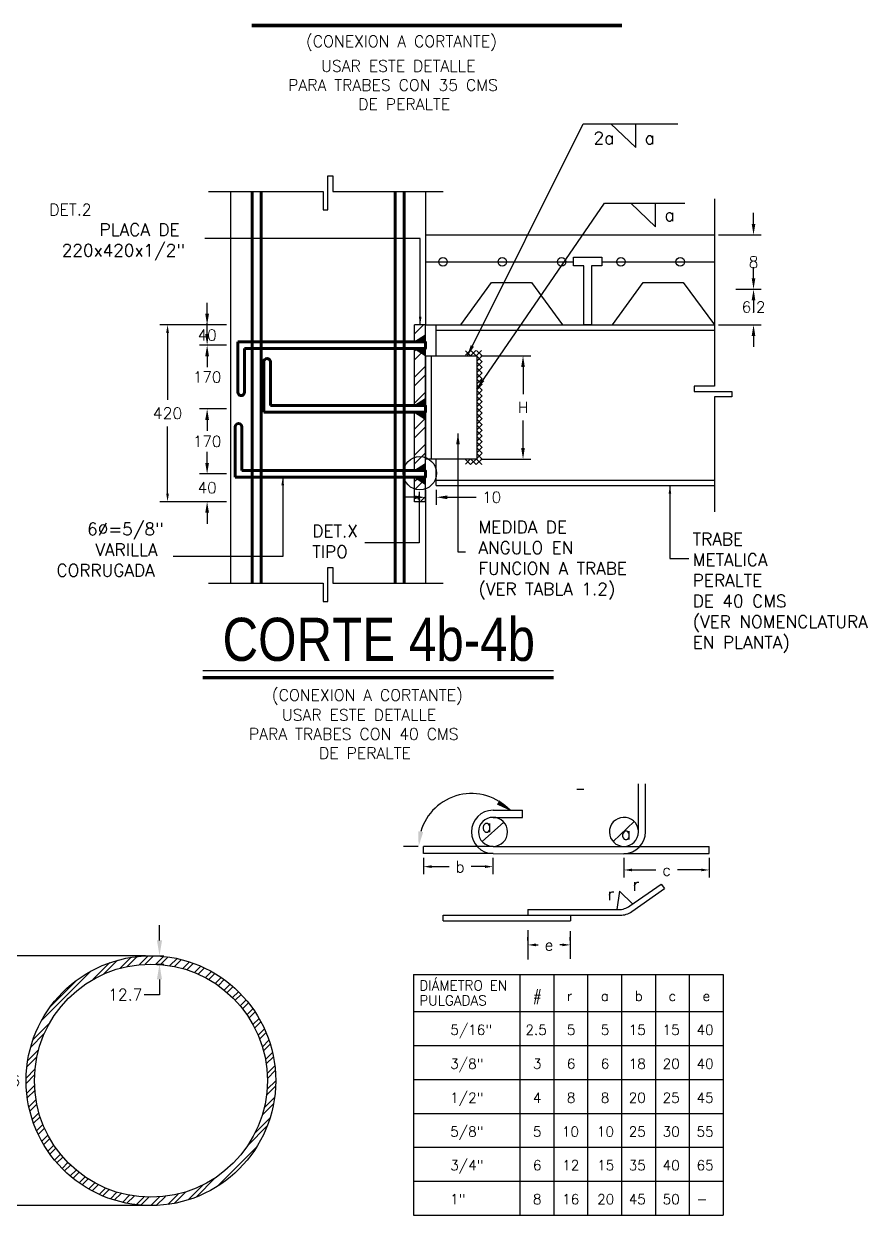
# Model space of a CAD drawing. Header units: millimetres. Extents: x -478 to -58, y -79 to 80.
# Drawn here: x -413.61 to -403.67, y 13.79 to 27.81 of the extents above; entities that cross this region are included whole.
import ezdxf

# ---------------------------------------------------------------- set-up
doc = ezdxf.new("R2010")
doc.units = ezdxf.units.MM
doc.header["$MEASUREMENT"] = 0
doc.layers.get('Defpoints').update_dxf_attribs({"color": 71})
for name, color, linetype in [('ACERO', 40, 'Continuous'), ('L1', 1, 'Continuous'), ('MUROS', 4, 'Continuous'), ('texto', 5, 'Continuous')]:
    doc.layers.add(name, color=color, linetype=linetype)
doc.styles.add('GRAN', font='swissck.ttf', dxfattribs={"height": 0.3})
doc.styles.add('PEQ', font='simplex.shx', dxfattribs={"height": 0.09})
doc.styles.add('ROMANS', font='simplex.shx')
doc.styles.get("Standard").update_dxf_attribs({"font": 'simplex.shx'})
doc.dimstyles.new('STANDARD$0', dxfattribs={"dimtxt": 0.135, "dimasz": 0.095, "dimexe": 0.09, "dimexo": 0.05, "dimgap": 0.09, "dimtad": 0, "dimtih": 1, "dimtoh": 1, "dimdec": 0, "dimlfac": 100, "dimzin": 0, "dimdsep": 46, "dimtxsty": 'ROMANS', "dimcen": 0.09, "dimclrd": 1, "dimclre": 1, "dimclrt": 5, "dimadec": 0, "dimazin": 0, "dimtfac": 1, "dimtdec": 0, "dimtofl": 0, "dimtmove": 0, "dimatfit": 1, "dimfxl": 1, "dimtolj": 1, "dimtzin": 0, "dimarcsym": 0})
doc.dimstyles.new('STANDARD$7', dxfattribs={"dimtxt": 0.6, "dimasz": 0.09, "dimexe": 0.18, "dimexo": 0.0625, "dimgap": 0.09, "dimtad": 0, "dimtih": 1, "dimtoh": 1, "dimzin": 0, "dimdsep": 46, "dimtxsty": 'PEQ', "dimcen": 0.09, "dimclrd": 1, "dimclre": 1, "dimadec": 0, "dimazin": 0, "dimtfac": 1, "dimtdec": 4, "dimtofl": 0, "dimtmove": 0, "dimatfit": 1, "dimfxl": 1, "dimtolj": 1, "dimtzin": 0, "dimarcsym": 0})

# ---------------------------------------------------------------- blocks, each defined once
blk = doc.blocks.new('*D60')
at = {"layer": 'Defpoints', "color": 0}
for p in [(-408.899, 18.048), (-408.081, 18.048), (-408.081, 17.893)]:
    blk.add_point(p, dxfattribs=at)
at = {"layer": 'texto', "color": 1, "lineweight": -2}
for p, q in [((-408.899, 17.998), (-408.899, 17.803)), ((-408.081, 17.998), (-408.081, 17.803)), ((-408.804, 17.893), (-408.597, 17.893)), ((-408.176, 17.893), (-408.339, 17.893))]:
    blk.add_line(p, q, dxfattribs=at)
at = {"layer": 'texto', "color": 1}
for points in [[(-408.804, 17.909), (-408.804, 17.877), (-408.899, 17.893)], [(-408.176, 17.909), (-408.176, 17.877), (-408.081, 17.893)]]:
    blk.add_solid(points, dxfattribs=at)
at = {"layer": 'texto', "color": 5, "insert": (-408.468, 17.893), "char_height": 0.135, "attachment_point": 5, "style": 'ROMANS'}
blk.add_mtext('\\A1;b', dxfattribs=at)
blk = doc.blocks.new('*D61')
at = {"layer": 'Defpoints', "color": 0}
for p in [(-407.671, 16.972), (-407.671, 16.972), (-407.171, 16.972)]:
    blk.add_point(p, dxfattribs=at)
at = {"layer": 'texto', "color": 1, "lineweight": -2}
for p, q in [((-407.671, 17.022), (-407.671, 17.062)), ((-407.576, 16.972), (-407.549, 16.972)), ((-407.266, 16.972), (-407.292, 16.972)), ((-407.171, 17.022), (-407.171, 17.062))]:
    blk.add_line(p, q, dxfattribs=at)
at = {"layer": 'texto', "color": 1}
for points in [[(-407.576, 16.988), (-407.576, 16.956), (-407.671, 16.972)], [(-407.266, 16.988), (-407.266, 16.956), (-407.171, 16.972)]]:
    blk.add_solid(points, dxfattribs=at)
at = {"layer": 'texto', "color": 5, "insert": (-407.421, 16.972), "char_height": 0.135, "attachment_point": 5, "style": 'ROMANS'}
blk.add_mtext('\\A1;e', dxfattribs=at)
blk = doc.blocks.new('*D62')
at = {"color": 1, "lineweight": -2}
for p, q in [((-406.539, 17.995), (-406.539, 17.764)), ((-405.533, 17.998), (-405.533, 17.764)), ((-406.444, 17.854), (-406.164, 17.854)), ((-405.628, 17.854), (-405.907, 17.854))]:
    blk.add_line(p, q, dxfattribs=at)
at = {"color": 1}
for points in [[(-406.444, 17.87), (-406.444, 17.838), (-406.539, 17.854)], [(-405.628, 17.87), (-405.628, 17.838), (-405.533, 17.854)]]:
    blk.add_solid(points, dxfattribs=at)
at = {"layer": 'Defpoints', "color": 0}
for p in [(-406.539, 18.045), (-405.533, 18.048), (-405.533, 17.854)]:
    blk.add_point(p, dxfattribs=at)
at = {"color": 5, "insert": (-406.036, 17.854), "char_height": 0.135, "attachment_point": 5, "style": 'ROMANS'}
blk.add_mtext('\\A1;c', dxfattribs=at)
blk = doc.blocks.new('*D132')
at = {"layer": 'Defpoints', "color": 0}
for p in [(-412.11, 16.844), (-412.11, 16.746), (-412.009, 16.746)]:
    blk.add_point(p, dxfattribs=at)
at = {"layer": 'texto', "color": 1, "lineweight": -2}
for p, q in [((-412.009, 17.024), (-412.009, 17.204)), ((-412.048, 16.844), (-411.959, 16.844)), ((-412.048, 16.746), (-411.959, 16.746)), ((-412.009, 16.566), (-412.009, 16.386)), ((-412.009, 16.386), (-412.189, 16.386))]:
    blk.add_line(p, q, dxfattribs=at)
at = {"layer": 'texto', "color": 1}
for points in [[(-412.039, 17.024), (-411.979, 17.024), (-412.009, 16.844)], [(-412.039, 16.566), (-411.979, 16.566), (-412.009, 16.746)]]:
    blk.add_solid(points, dxfattribs=at)
at = {"layer": 'texto', "insert": (-412.412, 16.386), "char_height": 0.09, "attachment_point": 5, "style": 'PEQ'}
blk.add_mtext('\\A1;{\\H1.5x;12.7}', dxfattribs=at)
blk = doc.blocks.new('*D131')
at = {"layer": 'Defpoints', "color": 0}
for p in [(-413.818, 16.844), (-412.11, 16.844), (-412.11, 13.904)]:
    blk.add_point(p, dxfattribs=at)
at = {"layer": 'texto', "color": 1, "lineweight": -2}
for p, q in [((-412.173, 16.844), (-413.868, 16.844)), ((-413.818, 16.664), (-413.818, 15.469)), ((-413.818, 14.084), (-413.818, 15.279)), ((-412.173, 13.904), (-413.868, 13.904))]:
    blk.add_line(p, q, dxfattribs=at)
at = {"layer": 'texto', "color": 1}
for points in [[(-413.848, 16.664), (-413.788, 16.664), (-413.818, 16.844)], [(-413.848, 14.084), (-413.788, 14.084), (-413.818, 13.904)]]:
    blk.add_solid(points, dxfattribs=at)
at = {"layer": 'texto', "insert": (-413.818, 15.374), "char_height": 0.09, "attachment_point": 5, "style": 'PEQ'}
blk.add_mtext('\\A1;{\\H1.4444x;406}', dxfattribs=at)
blk = doc.blocks.new('*D271')
at = {"layer": 'Defpoints', "color": 0}
for p in [(-405.473, 25.327), (-405.012, 25.327), (-405.27, 24.688)]:
    blk.add_point(p, dxfattribs=at)
at = {"layer": 'texto', "color": 1, "lineweight": -2}
for p, q in [((-405.012, 25.457), (-405.012, 25.587)), ((-405.423, 25.327), (-404.922, 25.327)), ((-405.22, 24.688), (-404.922, 24.688)), ((-405.012, 24.558), (-405.012, 24.428))]:
    blk.add_line(p, q, dxfattribs=at)
at = {"layer": 'texto', "color": 1}
for points in [[(-405.034, 25.457), (-404.991, 25.457), (-405.012, 25.327)], [(-405.034, 24.558), (-404.991, 24.558), (-405.012, 24.688)]]:
    blk.add_solid(points, dxfattribs=at)
at = {"layer": 'texto', "insert": (-405.012, 25.007), "char_height": 0.09, "attachment_point": 5, "style": 'PEQ'}
blk.add_mtext('\\A1;{\\H1.5x;8}', dxfattribs=at)
blk = doc.blocks.new('*D272')
at = {"layer": 'Defpoints', "color": 0}
for p in [(-405.2, 24.688), (-405.012, 24.688), (-405.474, 24.269)]:
    blk.add_point(p, dxfattribs=at)
at = {"layer": 'texto', "color": 1, "lineweight": -2}
for p, q in [((-405.012, 24.818), (-405.012, 24.948)), ((-405.15, 24.688), (-404.922, 24.688)), ((-405.424, 24.269), (-404.922, 24.269)), ((-405.012, 24.139), (-405.012, 24.009))]:
    blk.add_line(p, q, dxfattribs=at)
at = {"layer": 'texto', "color": 1}
for points in [[(-405.034, 24.818), (-404.991, 24.818), (-405.012, 24.688)], [(-405.034, 24.139), (-404.991, 24.139), (-405.012, 24.269)]]:
    blk.add_solid(points, dxfattribs=at)
at = {"layer": 'texto', "insert": (-405.012, 24.479), "char_height": 0.09, "attachment_point": 5, "style": 'PEQ'}
blk.add_mtext('\\A1;{\\H1.4444x;6.2}', dxfattribs=at)
blk = doc.blocks.new('*D267')
at = {"layer": 'Defpoints', "color": 0}
for p in [(-411.448, 24.269), (-411.169, 24.269), (-411.169, 24.03)]:
    blk.add_point(p, dxfattribs=at)
at = {"layer": 'texto', "color": 1, "lineweight": -2}
for p, q in [((-411.448, 24.399), (-411.448, 24.529)), ((-411.219, 24.269), (-411.538, 24.269)), ((-411.219, 24.03), (-411.538, 24.03)), ((-411.448, 23.9), (-411.448, 23.77))]:
    blk.add_line(p, q, dxfattribs=at)
at = {"layer": 'texto', "color": 1}
for points in [[(-411.47, 24.399), (-411.426, 24.399), (-411.448, 24.269)], [(-411.47, 23.9), (-411.426, 23.9), (-411.448, 24.03)]]:
    blk.add_solid(points, dxfattribs=at)
at = {"layer": 'texto', "insert": (-411.448, 24.149), "char_height": 0.09, "attachment_point": 5, "style": 'PEQ'}
blk.add_mtext('\\A1;{\\H1.4444x;40}', dxfattribs=at)
blk = doc.blocks.new('*D268')
at = {"layer": 'Defpoints', "color": 0}
for p in [(-411.169, 22.515), (-411.448, 22.188), (-411.169, 22.188)]:
    blk.add_point(p, dxfattribs=at)
at = {"layer": 'texto', "color": 1, "lineweight": -2}
for p, q in [((-411.448, 22.645), (-411.448, 22.775)), ((-411.219, 22.515), (-411.538, 22.515)), ((-411.219, 22.188), (-411.538, 22.188)), ((-411.448, 22.058), (-411.448, 21.928))]:
    blk.add_line(p, q, dxfattribs=at)
at = {"layer": 'texto', "color": 1}
for points in [[(-411.47, 22.645), (-411.426, 22.645), (-411.448, 22.515)], [(-411.47, 22.058), (-411.426, 22.058), (-411.448, 22.188)]]:
    blk.add_solid(points, dxfattribs=at)
at = {"layer": 'texto', "insert": (-411.448, 22.352), "char_height": 0.09, "attachment_point": 5, "style": 'PEQ'}
blk.add_mtext('\\A1;{\\H1.4444x;40}', dxfattribs=at)
blk = doc.blocks.new('*D269')
at = {"layer": 'Defpoints', "color": 0}
for p in [(-411.169, 24.03), (-411.448, 23.28), (-411.169, 23.28)]:
    blk.add_point(p, dxfattribs=at)
at = {"layer": 'texto', "color": 1, "lineweight": -2}
for p, q in [((-411.448, 24.16), (-411.448, 24.29)), ((-411.219, 24.03), (-411.538, 24.03)), ((-411.219, 23.28), (-411.538, 23.28)), ((-411.448, 23.15), (-411.448, 23.02))]:
    blk.add_line(p, q, dxfattribs=at)
at = {"layer": 'texto', "color": 1}
for points in [[(-411.47, 24.16), (-411.426, 24.16), (-411.448, 24.03)], [(-411.47, 23.15), (-411.426, 23.15), (-411.448, 23.28)]]:
    blk.add_solid(points, dxfattribs=at)
at = {"layer": 'texto', "insert": (-411.448, 23.655), "char_height": 0.09, "attachment_point": 5, "style": 'PEQ'}
blk.add_mtext('\\A1;{\\H1.4444x;170}', dxfattribs=at)
blk = doc.blocks.new('*D270')
at = {"layer": 'Defpoints', "color": 0}
for p in [(-411.169, 23.28), (-411.448, 22.515), (-411.169, 22.515)]:
    blk.add_point(p, dxfattribs=at)
at = {"layer": 'texto', "color": 1, "lineweight": -2}
for p, q in [((-411.219, 23.28), (-411.538, 23.28)), ((-411.448, 23.15), (-411.448, 23.053)), ((-411.448, 22.645), (-411.448, 22.743)), ((-411.219, 22.515), (-411.538, 22.515))]:
    blk.add_line(p, q, dxfattribs=at)
at = {"layer": 'texto', "color": 1}
for points in [[(-411.47, 23.15), (-411.426, 23.15), (-411.448, 23.28)], [(-411.47, 22.645), (-411.426, 22.645), (-411.448, 22.515)]]:
    blk.add_solid(points, dxfattribs=at)
at = {"layer": 'texto', "insert": (-411.448, 22.898), "char_height": 0.09, "attachment_point": 5, "style": 'PEQ'}
blk.add_mtext('\\A1;{\\H1.4444x;170}', dxfattribs=at)
blk = doc.blocks.new('*D273')
at = {"layer": 'Defpoints', "color": 0}
for p in [(-408.877, 22.377), (-408.75, 22.377), (-408.877, 22.24)]:
    blk.add_point(p, dxfattribs=at)
at = {"layer": 'texto', "color": 1, "lineweight": -2}
for p, q in [((-408.877, 22.327), (-408.877, 22.15)), ((-408.75, 22.327), (-408.75, 22.15)), ((-409.007, 22.24), (-409.137, 22.24)), ((-408.62, 22.24), (-408.279, 22.24))]:
    blk.add_line(p, q, dxfattribs=at)
at = {"layer": 'texto', "color": 1}
for points in [[(-409.007, 22.261), (-409.007, 22.218), (-408.877, 22.24)], [(-408.62, 22.261), (-408.62, 22.218), (-408.75, 22.24)]]:
    blk.add_solid(points, dxfattribs=at)
at = {"layer": 'texto', "insert": (-408.096, 22.24), "char_height": 0.09, "attachment_point": 5, "style": 'PEQ'}
blk.add_mtext('\\A1;{\\H1.4444x;10}', dxfattribs=at)
blk = doc.blocks.new('*D274')
at = {"layer": 'Defpoints', "color": 0}
for p in [(-408.273, 23.904), (-407.727, 23.904), (-408.273, 22.689)]:
    blk.add_point(p, dxfattribs=at)
at = {"layer": 'texto', "color": 1, "lineweight": -2}
for p, q in [((-408.223, 23.904), (-407.637, 23.904)), ((-407.727, 23.774), (-407.727, 23.452)), ((-407.727, 22.819), (-407.727, 23.142)), ((-408.223, 22.689), (-407.637, 22.689))]:
    blk.add_line(p, q, dxfattribs=at)
at = {"layer": 'texto', "color": 1}
for points in [[(-407.749, 23.774), (-407.706, 23.774), (-407.727, 23.904)], [(-407.749, 22.819), (-407.706, 22.819), (-407.727, 22.689)]]:
    blk.add_solid(points, dxfattribs=at)
at = {"layer": 'texto', "insert": (-407.727, 23.297), "char_height": 0.09, "attachment_point": 5, "style": 'PEQ'}
blk.add_mtext('\\A1;{\\H1.4444x;H}', dxfattribs=at)
blk = doc.blocks.new('*D376')
at = {"layer": 'Defpoints', "color": 0}
for p in [(-411.169, 24.269), (-411.914, 22.188), (-411.169, 22.188)]:
    blk.add_point(p, dxfattribs=at)
at = {"layer": 'L1', "color": 1, "lineweight": -2}
for p, q in [((-411.219, 24.269), (-412.004, 24.269)), ((-411.914, 24.174), (-411.914, 23.386)), ((-411.914, 22.283), (-411.914, 23.071)), ((-411.219, 22.188), (-412.004, 22.188))]:
    blk.add_line(p, q, dxfattribs=at)
at = {"layer": 'L1', "color": 1}
for points in [[(-411.93, 24.174), (-411.898, 24.174), (-411.914, 24.269)], [(-411.93, 22.283), (-411.898, 22.283), (-411.914, 22.188)]]:
    blk.add_solid(points, dxfattribs=at)
at = {"layer": 'L1', "color": 5, "insert": (-411.914, 23.229), "char_height": 0.135, "attachment_point": 5, "style": 'ROMANS'}
blk.add_mtext('\\A1;420', dxfattribs=at)

msp = doc.modelspace()

# ---------------------------------------------------------------- hatches: boundary and pattern name
at = {"layer": 'L1'}
h = msp.add_hatch(dxfattribs=at)
h.set_pattern_fill('ANSI32', color=256, scale=0.5775, style=0)
h.set_pattern_definition([(45, (8.13764, -8.18899), (-0.15313281, 0.15313281), []), (45, (8.23973, -8.18899), (-0.15313281, 0.15313281), [])])
h.paths.add_polyline_path([(-408.87692, 24.26887), (-409.00397, 24.26887), (-409.00397, 24.06868), (-408.87692, 24.15076)])
h.paths.add_polyline_path([(-409.00397, 23.31921), (-408.87692, 23.40129), (-408.87692, 23.90837), (-409.00397, 23.99045)])
h.paths.add_polyline_path([(-409.00397, 22.55412), (-408.87692, 22.6362), (-408.87692, 23.1589), (-409.00397, 23.24098)])
h.paths.add_polyline_path([(-408.87692, 22.39381), (-409.00397, 22.47589), (-409.00397, 22.18754), (-408.87692, 22.18754)])
for points in [[(-408.87692, 24.15076), (-408.87692, 24.06868), (-409.00397, 24.06868)], [(-408.87692, 23.90837), (-408.87692, 23.99045), (-409.00397, 23.99045)], [(-408.87692, 23.40129), (-408.87692, 23.31921), (-409.00397, 23.31921)], [(-408.87692, 23.1589), (-408.87692, 23.24098), (-409.00397, 23.24098)], [(-408.87692, 22.6362), (-408.87692, 22.55412), (-409.00397, 22.55412)], [(-408.87692, 22.39381), (-408.87692, 22.47589), (-409.00397, 22.47589)]]:
    msp.add_hatch(color=256, dxfattribs=at).paths.add_polyline_path(points)
h = msp.add_hatch(dxfattribs=at)
h.set_pattern_fill('ANSI37', color=256, scale=0.38115, style=0)
h.set_pattern_definition([(45, (70.883116, -11.5703), (-0.0336892187, 0.0336892187), []), (135, (70.883116, -11.5703), (-0.0336892187, -0.0336892187), [])])
h.paths.add_polyline_path([(-408.20952, 23.968), (-408.40672, 23.968), (-408.40672, 23.90448), (-408.27305, 23.90448), (-408.27305, 22.68919), (-408.40672, 22.68919), (-408.40672, 22.62566), (-408.20952, 22.62566)])
h = msp.add_hatch(dxfattribs=at)
h.set_pattern_fill('ANSI32', color=256, scale=0.35, style=0)
h.set_pattern_definition([(45, (-904.5758, -207.7481), (-0.092807765, 0.092807765), []), (45, (-904.51392, -207.7481), (-0.092807765, 0.092807765), [])])
h.paths.add_polyline_path([(-413.58033, 15.3743, 1), (-410.64033, 15.3743, 1)])
h.paths.add_polyline_path([(-410.73833, 15.3743, -1), (-413.48233, 15.3743, -1)], flags=16)
h.paths.add_polyline_path([(-412.62724, 16.2963), (-412.19653, 16.2963), (-412.19653, 16.4763), (-412.62724, 16.4763)], flags=8)

# ---------------------------------------------------------------- linework, layer by layer
at = {"layer": 'ACERO', "color": 3, "lineweight": 100}
for p, q in [((-410.91764, 21.22897), (-410.91764, 25.83902)), ((-410.81192, 21.22897), (-410.81192, 25.83902)), ((-409.2342, 21.22897), (-409.2342, 25.83902)), ((-409.12848, 21.22897), (-409.12848, 25.83902))]:
    msp.add_line(p, q, dxfattribs=at)
at = {"layer": 'ACERO', "lineweight": 100}
for p, q in [((-411.08517, 24.06868), (-411.08517, 23.47518)), ((-411.00694, 23.99045), (-411.00694, 23.47518)), ((-410.78164, 23.24098), (-410.78164, 23.83448)), ((-410.70341, 23.31921), (-410.70341, 23.83448)), ((-411.11669, 22.47589), (-411.11669, 23.06939)), ((-411.03846, 22.55412), (-411.03846, 23.06939))]:
    msp.add_line(p, q, dxfattribs=at)
for points in [[(-411.08517, 24.06868), (-408.87692, 24.06868), (-408.87692, 23.99045), (-411.00694, 23.99045)], [(-410.70341, 23.31921), (-408.87692, 23.31921), (-408.87692, 23.24098), (-410.78164, 23.24098)], [(-411.03846, 22.55412), (-408.87692, 22.55412), (-408.87692, 22.47589), (-411.11669, 22.47589)]]:
    msp.add_lwpolyline(points, dxfattribs=at)
for centre, start, end in [((-410.74253, 23.83448), 0, 180), ((-411.04605, 23.47518), 180, 0), ((-411.07758, 23.06939), 0, 180)]:
    msp.add_arc(centre, 0.03912, start, end, dxfattribs=at)
at = {"layer": 'L1'}
for p, q in [((-406.6913, 26.63559), (-406.39936, 26.3562)), ((-406.39936, 26.3562), (-406.39936, 26.63559)), ((-406.45783, 25.70282), (-406.16589, 25.42343)), ((-406.16589, 25.42343), (-406.16589, 25.70282)), ((-409.00397, 24.06868), (-408.87692, 24.15076)), ((-408.7502, 24.20534), (-405.47391, 24.20534)), ((-409.00397, 23.99045), (-408.87692, 23.90837)), ((-408.81039, 23.90448), (-408.81039, 22.68919)), ((-409.00397, 23.31921), (-408.87692, 23.40129)), ((-409.00397, 23.24098), (-408.87692, 23.1589)), ((-409.00397, 22.55412), (-408.87692, 22.6362)), ((-409.00397, 22.47589), (-408.87692, 22.39381)), ((-408.7502, 22.44049), (-405.47391, 22.44049)), ((-407.6706, 17.14459), (-407.6706, 16.79965)), ((-407.17101, 17.13551), (-407.17101, 16.80873))]:
    msp.add_line(p, q, dxfattribs=at)
for points in [[(-411.43006, 25.83902), (-410.08228, 25.83902), (-410.08228, 25.62339), (-410.02465, 25.62339), (-410.02465, 26.02445), (-409.96702, 26.02445), (-409.96702, 25.83902), (-408.66816, 25.83902)], [(-405.47341, 25.75232), (-405.47341, 23.54904), (-405.7106, 23.54904), (-405.7106, 23.48565), (-405.26944, 23.48565), (-405.26944, 23.42226), (-405.47341, 23.42226), (-405.47341, 22.06704)], [(-411.43006, 21.22897), (-410.08228, 21.22897), (-410.08228, 21.01334), (-410.02465, 21.01334), (-410.02465, 21.4144), (-409.96702, 21.4144), (-409.96702, 21.22897), (-408.66816, 21.22897)]]:
    msp.add_lwpolyline(points, dxfattribs=at)
msp.add_circle((-408.94205, 22.52294), 0.19595, dxfattribs=at)
at = {"layer": 'MUROS'}
for p, q in [((-411.1692, 22.18816), (-411.1692, 25.83902)), ((-408.87692, 25.83902), (-408.87692, 24.26887)), ((-408.87692, 25.32673), (-405.47341, 25.32673)), ((-408.461, 24.26887), (-408.0992, 24.76776)), ((-408.0992, 24.76776), (-407.6283, 24.76776)), ((-407.6283, 24.76776), (-407.26033, 24.26887)), ((-406.67458, 24.26887), (-406.31277, 24.76776)), ((-406.31277, 24.76776), (-405.84187, 24.76776)), ((-405.84187, 24.76776), (-405.47391, 24.26887)), ((-405.47391, 24.26887), (-405.47341, 24.26887)), ((-408.87692, 23.90448), (-408.87692, 22.68919)), ((-411.1692, 21.22897), (-411.1692, 22.18754)), ((-408.87692, 22.18754), (-408.87692, 21.22897)), ((-407.01108, 18.79989), (-407.09426, 18.79989)), ((-406.36781, 18.30196), (-406.36781, 18.86845)), ((-406.28463, 18.30196), (-406.28463, 18.86845)), ((-408.08086, 18.55638), (-407.73255, 18.55638)), ((-407.73255, 18.4732), (-407.73255, 18.55638)), ((-408.20887, 18.18861), (-407.95284, 18.41555)), ((-408.08074, 18.4732), (-407.73255, 18.4732)), ((-406.66695, 18.18863), (-406.41991, 18.42369)), ((-408.90088, 18.04753), (-408.90088, 18.13071)), ((-408.08074, 18.13071), (-408.90088, 18.13071)), ((-408.08074, 18.13071), (-406.35315, 18.12826)), ((-406.53881, 18.13071), (-405.53301, 18.13071)), ((-405.53301, 18.04753), (-405.53301, 18.13071)), ((-408.08086, 18.04753), (-408.90088, 18.04753)), ((-408.08086, 18.04753), (-406.53884, 18.04534)), ((-406.53869, 18.04753), (-405.53301, 18.04753)), ((-406.46815, 17.43015), (-406.09874, 17.68844)), ((-406.09874, 17.68844), (-406.06061, 17.63391)), ((-406.59014, 17.60273), (-406.62338, 17.38682)), ((-406.59014, 17.60273), (-406.43582, 17.45326)), ((-406.4472, 17.36361), (-406.06061, 17.63391)), ((-407.67141, 17.38777), (-407.67141, 17.32123)), ((-407.67141, 17.38777), (-406.60273, 17.38777)), ((-408.66662, 17.25469), (-408.66662, 17.32123)), ((-408.66662, 17.32123), (-406.58177, 17.32123)), ((-408.66662, 17.25469), (-407.16766, 17.25469)), ((-407.16766, 17.32123), (-407.16766, 17.25469)), ((-409.01667, 16.62191), (-409.01667, 13.79141)), ((-409.01667, 16.62191), (-405.36959, 16.62191)), ((-407.76543, 16.62191), (-407.76543, 13.79141)), ((-407.36612, 16.62191), (-407.36612, 13.79141)), ((-406.96682, 16.62191), (-406.96682, 13.79141)), ((-406.56751, 16.62191), (-406.56751, 13.79141)), ((-406.16821, 16.62191), (-406.16821, 13.79141)), ((-405.7689, 16.62191), (-405.7689, 13.79141)), ((-405.7689, 16.62191), (-405.7689, 13.79141)), ((-405.36959, 16.62191), (-405.36959, 13.79141)), ((-409.01667, 16.18724), (-405.36959, 16.18724)), ((-409.01667, 15.78794), (-405.36959, 15.78794)), ((-409.01667, 15.38863), (-405.36959, 15.38863)), ((-409.01667, 14.98932), (-405.36959, 14.98932)), ((-409.01667, 14.59002), (-405.36959, 14.59002)), ((-409.01667, 14.19071), (-405.36959, 14.19071)), ((-409.01667, 13.79141), (-405.36959, 13.79141))]:
    msp.add_line(p, q, dxfattribs=at)
at = {"layer": 'MUROS', "linetype": 'ByBlock'}
msp.add_line((-408.96204, 18.13071), (-409.13319, 18.13071), dxfattribs=at)
at = {"layer": 'MUROS'}
for radius in [1.47, 1.372]:
    msp.add_circle((-412.11033, 15.3743), radius, dxfattribs=at)
at = {"layer": 'MUROS', "linetype": 'ByBlock'}
msp.add_arc((-408.33433, 18.13071), 0.62272, 43.122863, 163.739096, dxfattribs=at)
at = {"layer": 'MUROS'}
for centre, radius, start, end in [((-408.0805, 18.30196), 0.25442, 90.081321, 269.918679), ((-408.0805, 18.30196), 0.17125, 90.081321, 269.918679), ((-408.08099, 18.30196), 0.17125, 270.081321, 89.918679), ((-406.53857, 18.30196), 0.17125, 4.318123, 269.918679), ((-406.53905, 18.30196), 0.17125, 270.081321, 0), ((-406.53905, 18.30196), 0.25442, 270.081321, 0), ((-406.60273, 17.62262), 0.23485, 270, 304.960834), ((-406.58177, 17.55608), 0.23485, 270, 304.960834)]:
    msp.add_arc(centre, radius, start, end, dxfattribs=at)
at = {"layer": 'MUROS', "linetype": 'ByBlock'}
for points in [[(-408.00335, 18.67361), (-408.03628, 18.625), (-407.87399, 18.55052)], [(-408.90308, 18.30093), (-408.9612, 18.30923), (-408.95705, 18.13071)]]:
    msp.add_solid(points, dxfattribs=at)
at = {"layer": 'texto'}
for p, q in [((-408.87692, 25.00997), (-407.13284, 25.00997)), ((-406.7999, 25.00997), (-405.47341, 25.00997)), ((-409.00397, 24.06868), (-409.00397, 24.26887)), ((-408.87692, 24.26887), (-409.00397, 24.26887)), ((-408.87692, 24.26887), (-405.47391, 24.26887)), ((-408.87692, 22.18754), (-408.87692, 24.26887)), ((-408.7502, 23.90448), (-408.7502, 24.26887)), ((-409.00397, 23.31921), (-409.00397, 23.99045)), ((-408.87692, 23.90448), (-408.27305, 23.90448)), ((-408.87692, 22.68919), (-408.87692, 23.90448)), ((-408.27305, 23.90448), (-408.27305, 22.68919)), ((-409.00397, 22.55412), (-409.00397, 23.24098)), ((-408.27305, 22.68919), (-408.87692, 22.68919)), ((-408.7502, 22.37696), (-408.7502, 22.68919)), ((-409.00397, 22.18754), (-409.00397, 22.47589)), ((-408.7502, 22.37696), (-405.47391, 22.37696)), ((-408.87692, 22.18754), (-409.00397, 22.18754)), ((-411.49876, 20.20144), (-407.36633, 20.20144))]:
    msp.add_line(p, q, dxfattribs=at)
for points, const_width in [([(-410.92325, 27.79085), (-406.56234, 27.79085)], 0.04145), ([(-411.49876, 20.11627), (-407.36633, 20.11627)], 0.03947)]:
    msp.add_lwpolyline(points, dxfattribs=dict(at, const_width=const_width))
msp.add_lwpolyline([(-407.01161, 24.26887), (-407.01161, 24.96261), (-407.13284, 24.96261), (-407.13284, 25.06706), (-406.7999, 25.06706), (-406.7999, 24.96261), (-406.92113, 24.96261), (-406.92113, 24.26887), (-407.01161, 24.26887)], dxfattribs=at)
for centre in [(-408.66988, 25.00997), (-407.97111, 25.00997), (-407.27233, 25.00997), (-406.57356, 25.00997), (-405.87478, 25.00997)]:
    msp.add_circle(centre, 0.05077, dxfattribs=at)

# ---------------------------------------------------------------- texts
at = {"layer": 'L1', "color": 5, "char_height": 0.135, "style": 'ROMANS'}
for insert, attachment_point in [((-407.55833, 25.33645), 4), ((-411.54553, 24.68714), 6), ((-407.90514, 24.63321), 4), ((-407.88468, 23.90916), 4), ((-410.44643, 18.78507), 6), ((-408.44536, 18.57397), 4), ((-407.91753, 16.22769), 6), ((-407.04294, 16.22769), 4), ((-410.06503, 15.7563), 6), ((-406.56722, 15.65961), 4)]:
    msp.add_mtext('\\A1;', dxfattribs=dict(at, insert=insert, attachment_point=attachment_point))
at = {"layer": 'texto'}
for s, height, style, p in [('CORTE 4b-4b', 0.5072596, 'GRAN', (-411.2668, 20.31452)), ('a', 0.14903, 'PEQ', (-408.21657, 18.29985)), ('a', 0.14903, 'PEQ', (-406.5752, 18.21071)), ('r', 0.14903, 'PEQ', (-406.43996, 17.60925)), ('r', 0.14903, 'PEQ', (-406.73483, 17.49875)), ('DIÁMETRO EN', 0.1172909, 'PEQ', (-408.94877, 16.43611)), ('#', 0.11729, 'PEQ', (-407.61029, 16.31325)), ('b', 0.11729, 'PEQ', (-406.41237, 16.31325)), ('PULGADAS', 0.117291, 'PEQ', (-408.94877, 16.25975)), ('r', 0.11729, 'PEQ', (-407.21098, 16.31325)), ('a', 0.11729, 'PEQ', (-406.81168, 16.31325)), ('c', 0.11729, 'PEQ', (-406.01307, 16.31325)), ('e', 0.11729, 'PEQ', (-405.61376, 16.31325)), ('5/16"', 0.117291, 'PEQ', (-408.58379, 15.91395)), ('2.5', 0.117291, 'PEQ', (-407.69911, 15.91395)), ('5', 0.11729, 'PEQ', (-407.21098, 15.91395)), ('5', 0.11729, 'PEQ', (-406.81168, 15.91395)), ('15', 0.117291, 'PEQ', (-406.48215, 15.91395)), ('15', 0.117291, 'PEQ', (-406.08285, 15.91395)), ('40', 0.117291, 'PEQ', (-405.68354, 15.91395)), ('3/8"', 0.117291, 'PEQ', (-408.58474, 15.51464)), ('3', 0.11729, 'PEQ', (-407.61029, 15.51464)), ('6', 0.11729, 'PEQ', (-407.21098, 15.51464)), ('6', 0.11729, 'PEQ', (-406.81168, 15.51464)), ('18', 0.117291, 'PEQ', (-406.48215, 15.51464)), ('20', 0.117291, 'PEQ', (-406.08285, 15.51464)), ('40', 0.117291, 'PEQ', (-405.68354, 15.51464)), ('1/2"', 0.117291, 'PEQ', (-408.58474, 15.11533)), ('4', 0.11729, 'PEQ', (-407.61029, 15.11533)), ('8', 0.11729, 'PEQ', (-407.21098, 15.11533)), ('8', 0.11729, 'PEQ', (-406.81168, 15.11533)), ('20', 0.117291, 'PEQ', (-406.48215, 15.11533)), ('25', 0.117291, 'PEQ', (-406.08285, 15.11533)), ('45', 0.117291, 'PEQ', (-405.68354, 15.11533)), ('5/8"', 0.117291, 'PEQ', (-408.58474, 14.71603)), ('5', 0.11729, 'PEQ', (-407.61029, 14.71603)), ('10', 0.117291, 'PEQ', (-407.2687, 14.71603)), ('10', 0.117291, 'PEQ', (-406.85732, 14.71603)), ('25', 0.117291, 'PEQ', (-406.48215, 14.71603)), ('30', 0.117291, 'PEQ', (-406.08285, 14.71603)), ('55', 0.117291, 'PEQ', (-405.68354, 14.71603)), ('3/4"', 0.117291, 'PEQ', (-408.58474, 14.32019)), ('6', 0.11729, 'PEQ', (-407.61029, 14.32019)), ('12', 0.117291, 'PEQ', (-407.26543, 14.32019)), ('15', 0.117291, 'PEQ', (-406.85405, 14.32019)), ('35', 0.117291, 'PEQ', (-406.48215, 14.32019)), ('40', 0.117291, 'PEQ', (-406.08285, 14.32019)), ('65', 0.117291, 'PEQ', (-405.68354, 14.32019)), ('1"', 0.117291, 'PEQ', (-408.58474, 13.92089)), ('8', 0.11729, 'PEQ', (-407.61029, 13.92089)), ('16', 0.117291, 'PEQ', (-407.26543, 13.92089)), ('20', 0.117291, 'PEQ', (-406.85405, 13.92089)), ('45', 0.117291, 'PEQ', (-406.48215, 13.92089)), ('50', 0.117291, 'PEQ', (-406.08285, 13.92089)), ('-', 0.11729, 'PEQ', (-405.68354, 13.92089))]:
    msp.add_text(s, height=height, dxfattribs=dict(at, style=style)).set_placement(p)
at = {"layer": 'texto', "attachment_point": 4, "style": 'PEQ'}
for s, insert, char_height in [('\\A1;(CONEXION A CORTANTE)', (-410.28457, 27.58281), 0.135), ('\\A1;\\pi-1.0479;USAR ESTE DETALLE\\P\\pi-1.4368;PARA TRABES CON 35 CMS\\P\\pi-0.61071;DE PERALTE', (-409.05729, 27.09053), 0.135), ('\\A1;2a', (-406.897, 26.46781), 0.14579), ('\\A1;a', (-406.29524, 26.46781), 0.14579), ('\\A1;a', (-406.06177, 25.56334), 0.14579), ('\\A1;\\pi-1.083;PLACA DE\\P\\pi-1.5273;220x420x1/2"', (-411.63291, 25.24316), 0.1457899), ('\\A1;\\pi-0.93722;6∅=5/8"\\P\\pi-0.84003;VARILLA\\P\\pi-1.2982;CORRUGADA', (-411.9237, 21.62315), 0.1457899), ('\\A1;DET.X\\PTIPO', (-410.21019, 21.71999), 0.14579), ('\\A1;MEDIDA DE\\PANGULO EN\\PFUNCION A TRABE\\P(VER TABLA 1.2)  ', (-408.25275, 21.50002), 0.1457899), ('\\A1;TRABE\\PMETALICA\\PPERALTE\\PDE 40 CMS\\P(VER NOMENCLATURA\\PEN PLANTA)', (-405.72919, 21.1153), 0.1457899), ('\\A1;(CONEXION A CORTANTE)', (-410.68606, 19.88889), 0.135), ('\\A1;\\pi-1.0479;USAR ESTE DETALLE\\P\\pi-1.4368;PARA TRABES CON 40 CMS\\P\\pi-0.61071;DE PERALTE', (-409.51919, 19.45344), 0.135)]:
    msp.add_mtext(s, dxfattribs=dict(at, insert=insert, char_height=char_height))
at = {"layer": 'texto', "insert": (-412.80927, 25.69204), "char_height": 0.135, "width": 2.5485091, "attachment_point": 3}
msp.add_mtext('DET.2', dxfattribs=at)

# ---------------------------------------------------------------- dimensions: what is measured, and where the dimension line sits
at = {"color": 1}
dim = msp.add_linear_dim(base=(-405.53301, 17.8541), p1=(-406.53884, 18.04534), p2=(-405.53301, 18.04753), text='c', dimstyle='STANDARD$0', dxfattribs=at)
dim.commit()
dim.dimension.update_dxf_attribs({"geometry": '*D62', "text_midpoint": (-406.03593, 17.8541)})
at = {"layer": 'L1'}
dim = msp.add_linear_dim(base=(-411.91422, 22.18816), p1=(-411.1692, 24.26887), p2=(-411.1692, 22.18816), angle=90, text='420', dimstyle='STANDARD$0', dxfattribs=at)
dim.commit()
dim.dimension.update_dxf_attribs({"geometry": '*D376', "text_midpoint": (-411.91422, 23.22852)})
at = {"layer": 'texto'}
for base, p1, p2, text, override, picture, middle in [((-405.0123, 25.32673), (-405.26968, 24.68813), (-405.47341, 25.32673), '{\\H1.5x;8}', {"dimtxt": 0.09, "dimasz": 0.13, "dimtxsty": 'PEQ', "dimclrt": 256}, '*D271', (-405.0123, 25.00743)), ((-411.44797, 23.28009), (-411.1692, 24.02957), (-411.1692, 23.28009), '{\\H1.4444x;170}', {"dimtxt": 0.09, "dimasz": 0.13, "dimtxsty": 'PEQ', "dimclrt": 256}, '*D269', (-411.44797, 23.65483)), ((-407.72719, 23.90448), (-408.27305, 22.68919), (-408.27305, 23.90448), '{\\H1.4444x;H}', {"dimtxt": 0.09, "dimasz": 0.13, "dimtxsty": 'PEQ', "dimclrt": 256}, '*D274', (-407.72719, 23.29683)), ((-411.44797, 22.51501), (-411.1692, 23.28009), (-411.1692, 22.51501), '{\\H1.4444x;170}', {"dimtxt": 0.09, "dimasz": 0.13, "dimtxsty": 'PEQ', "dimclrt": 256}, '*D270', (-411.44797, 22.89755)), ((-412.00903, 16.7463), (-412.11033, 16.8443), (-412.11033, 16.7463), '{\\H1.5x;12.7}', {"dimtxt": 0.135, "dimasz": 0.18, "dimexe": 0.05, "dimexo": 0.0625, "dimgap": 0.03, "dimtxsty": 'PEQ', "dimclrt": 256}, '*D132', (-412.41189, 16.3863)), ((-413.81848, 16.8443), (-412.11033, 13.9043), (-412.11033, 16.8443), '{\\H1.4444x;406}', {"dimtxt": 0.135, "dimasz": 0.18, "dimexe": 0.05, "dimexo": 0.0625, "dimgap": 0.03, "dimtxsty": 'PEQ', "dimclrt": 256}, '*D131', (-413.81848, 15.3743))]:
    dim = msp.add_linear_dim(base=base, p1=p1, p2=p2, angle=90, text=text, dimstyle='STANDARD$0', override=override, dxfattribs=at)
    dim.commit()
    dim.dimension.update_dxf_attribs({"geometry": picture, "text_midpoint": middle})
for base, p1, p2, angle, text, picture, middle in [((-405.0123, 24.68813), (-405.47391, 24.26887), (-405.1998, 24.68813), 90, '{\\H1.4444x;6.2}', '*D272', (-405.0123, 24.4785)), ((-411.44797, 24.26887), (-411.1692, 24.02957), (-411.1692, 24.26887), 90, '{\\H1.4444x;40}', '*D267', (-411.44797, 24.14922)), ((-411.44797, 22.18816), (-411.1692, 22.51501), (-411.1692, 22.18816), 270, '{\\H1.4444x;40}', '*D268', (-411.44797, 22.35158))]:
    dim = msp.add_linear_dim(base=base, p1=p1, p2=p2, angle=angle, text=text, dimstyle='STANDARD$0', override={"dimtxt": 0.09, "dimasz": 0.13, "dimtxsty": 'PEQ', "dimclrt": 256}, dxfattribs=at)
    dim.commit()
    dim.dimension.update_dxf_attribs({"geometry": picture, "text_midpoint": middle, "dimtype": 160})
dim = msp.add_linear_dim(base=(-408.87692, 22.23968), p1=(-408.7502, 22.37696), p2=(-408.87692, 22.37696), text='{\\H1.4444x;10}', dimstyle='STANDARD$0', override={"dimtxt": 0.09, "dimasz": 0.13, "dimtxsty": 'PEQ', "dimclrt": 256}, dxfattribs=at)
dim.commit()
dim.dimension.update_dxf_attribs({"geometry": '*D273', "text_midpoint": (-408.09616, 22.23968), "dimtype": 160})
for base, p1, p2, angle, text, picture, middle in [((-408.08086, 17.89322), (-408.89887, 18.04753), (-408.08086, 18.04753), 0, 'b', '*D60', (-408.46793, 17.89322)), ((-407.6706, 16.97212), (-407.17101, 16.97212), (-407.6706, 16.97212), 180, 'e', '*D61', (-407.42081, 16.97212))]:
    dim = msp.add_linear_dim(base=base, p1=p1, p2=p2, angle=angle, text=text, dimstyle='STANDARD$0', dxfattribs=at)
    dim.commit()
    dim.dimension.update_dxf_attribs({"geometry": picture, "text_midpoint": middle, "dimtype": 161})

# ---------------------------------------------------------------- leaders
at = {"layer": 'L1'}
for points in [[(-408.9386, 24.26887), (-408.9386, 25.28508), (-411.47371, 25.28508)], [(-410.5573, 22.47589), (-410.5573, 21.54139), (-411.84832, 21.54139)], [(-408.95229, 22.30577), (-408.95229, 21.70352), (-409.59045, 21.70352)], [(-405.99709, 22.37696), (-405.99709, 21.51793), (-405.77305, 21.51793)]]:
    msp.add_leader(points, dimstyle='STANDARD$0', dxfattribs=at)
at = {"layer": 'texto'}
for points in [[(-408.38244, 23.90448), (-407.01797, 26.63559), (-405.90451, 26.63559)], [(-408.27305, 23.51208), (-406.76615, 25.70282), (-405.82088, 25.70282)], [(-408.49345, 22.99217), (-408.49345, 21.59784), (-408.40582, 21.59784)]]:
    msp.add_leader(points, dimstyle='STANDARD$7', override={"dimtxt": 0.09, "dimasz": 0.13, "dimexe": 0.09, "dimexo": 0.05, "dimdec": 0, "dimlfac": 100, "dimclrt": 256, "dimtdec": 0}, dxfattribs=at)

doc.saveas('drawing.dxf')
